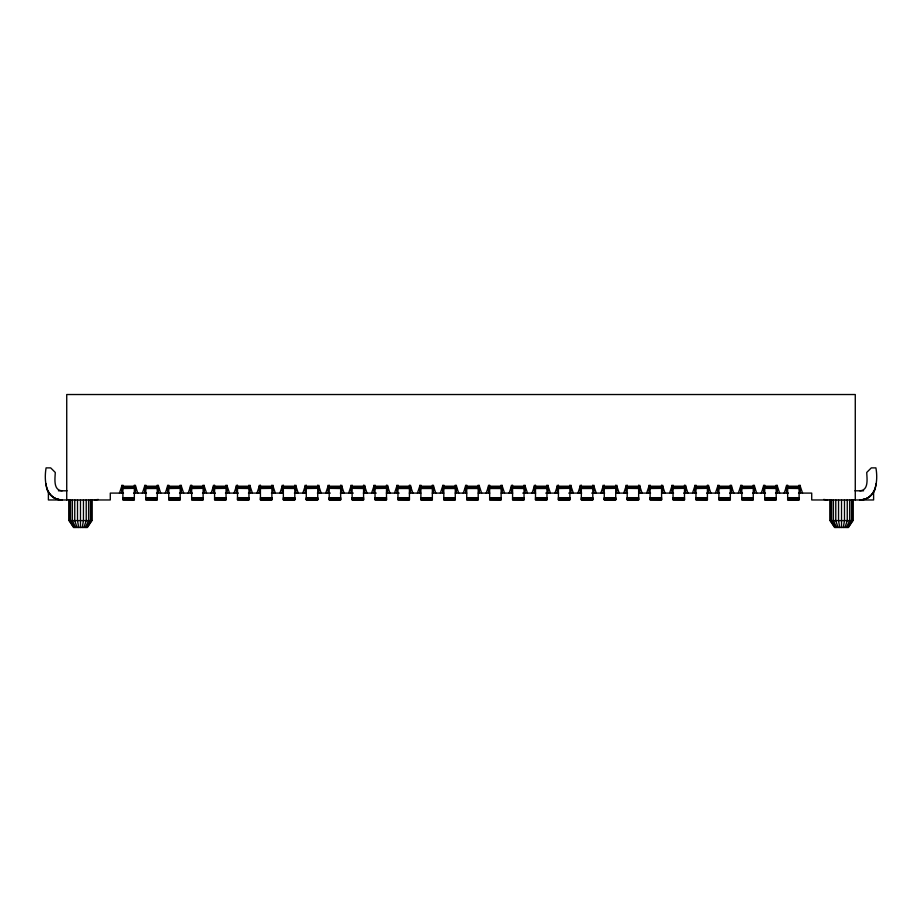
<?xml version="1.0" encoding="UTF-8"?>
<svg xmlns="http://www.w3.org/2000/svg" width="922" height="922" viewBox="0 0 922 922"><rect width="100%" height="100%" fill="white"/><g stroke="black" fill="none" stroke-linecap="round" stroke-linejoin="round"><path stroke-width="1.38" d="M875.381 487.992C873.549 494.849 866.968 499.978 859.857 499.966C876.442 499.989 878.205 480.143 875.9 467.88L871.313 467.88L866.726 472.456C866.922 478.403 868.997 490.366 859.857 490.804M875.9 483.923C875.865 491.011 870.852 497.546 864.006 499.424M82.265 527.476L83.453 520.596L83.453 499.966M843.296 527.476L844.483 520.596L844.483 499.966M83.925 527.476L86.219 520.596L86.219 499.966M119.457 493.097L121.75 486.217L135.499 486.217L137.793 493.097M142.38 493.097L144.662 486.217L158.423 486.217L160.716 493.097M165.303 493.097L167.585 486.217L181.346 486.217L183.639 493.097M188.215 493.097L190.508 486.217L204.269 486.217L206.563 493.097M211.138 493.097L213.431 486.217L227.192 486.217L229.486 493.097M234.061 493.097L236.355 486.217L250.116 486.217L252.409 493.097M256.984 493.097L259.278 486.217L273.039 486.217L275.332 493.097M279.908 493.097L282.201 486.217L295.962 486.217L298.244 493.097M302.831 493.097L305.124 486.217L318.885 486.217L321.167 493.097M325.754 493.097L328.048 486.217L341.797 486.217L344.09 493.097M348.677 493.097L350.971 486.217L364.72 486.217L367.014 493.097M371.601 493.097L373.894 486.217L387.643 486.217L389.937 493.097M394.524 493.097L396.817 486.217L410.567 486.217L412.86 493.097M417.447 493.097L419.74 486.217L433.49 486.217L435.783 493.097M440.37 493.097L442.664 486.217L456.413 486.217L458.707 493.097M463.293 493.097L465.587 486.217L479.336 486.217L481.63 493.097M486.217 493.097L488.51 486.217L502.26 486.217L504.553 493.097M509.14 493.097L511.433 486.217L525.183 486.217L527.476 493.097M532.063 493.097L534.357 486.217L548.106 486.217L550.399 493.097M554.986 493.097L557.28 486.217L571.029 486.217L573.323 493.097M577.91 493.097L580.203 486.217L593.952 486.217L596.246 493.097M600.833 493.097L603.115 486.217L616.876 486.217L619.169 493.097M623.756 493.097L626.038 486.217L639.799 486.217L642.092 493.097M646.668 493.097L648.961 486.217L662.722 486.217L665.016 493.097M669.591 493.097L671.884 486.217L685.645 486.217L687.939 493.097M692.514 493.097L694.808 486.217L708.569 486.217L710.862 493.097M715.437 493.097L717.731 486.217L731.492 486.217L733.785 493.097M738.361 493.097L740.654 486.217L754.415 486.217L756.697 493.097M761.284 493.097L763.577 486.217L777.338 486.217L779.62 493.097M784.207 493.097L786.501 486.217L800.25 486.217L802.543 493.097M844.955 527.476L847.249 520.596L847.249 499.966M85.343 527.476L88.593 520.596L88.593 499.966M846.373 527.476L849.623 520.596L849.623 499.966M86.438 527.476L90.414 520.596L90.414 499.966M847.468 527.476L851.444 520.596L851.444 499.966M87.129 527.476L91.555 520.596L91.555 499.966M848.159 527.476L852.585 520.596L852.585 499.966M91.946 499.966L91.946 520.596L87.359 527.476L73.61 527.476L69.023 520.596L69.023 499.966M852.977 499.966L852.977 520.596L848.39 527.476L834.641 527.476L830.054 520.596L830.054 499.966M862.934 499.666L864.444 499.298L859.857 499.966M94.24 499.966L98.308 499.447M122.891 487.162L134.347 487.162M145.814 487.162L157.27 487.162M168.738 487.162L180.193 487.162M191.661 487.162L203.117 487.162M214.584 487.162L226.04 487.162M237.507 487.162L248.963 487.162M260.43 487.162L271.886 487.162M283.354 487.162L294.81 487.162M306.277 487.162L317.733 487.162M329.2 487.162L340.656 487.162M352.112 487.162L363.579 487.162M375.035 487.162L386.502 487.162M397.958 487.162L409.426 487.162M420.881 487.162L432.349 487.162M443.805 487.162L455.272 487.162M466.728 487.162L478.195 487.162M489.651 487.162L501.119 487.162M512.574 487.162L524.042 487.162M535.498 487.162L546.965 487.162M558.421 487.162L569.888 487.162M581.344 487.162L592.8 487.162M604.267 487.162L615.723 487.162M627.191 487.162L638.646 487.162M650.114 487.162L661.57 487.162M673.037 487.162L684.493 487.162M695.96 487.162L707.416 487.162M718.883 487.162L730.339 487.162M741.807 487.162L753.262 487.162M764.73 487.162L776.186 487.162M787.653 487.162L799.109 487.162M122.891 487.888L134.347 487.888M145.814 487.888L157.27 487.888M168.738 487.888L180.193 487.888M191.661 487.888L203.117 487.888M214.584 487.888L226.04 487.888M237.507 487.888L248.963 487.888M260.43 487.888L271.886 487.888M283.354 487.888L294.81 487.888M306.277 487.888L317.733 487.888M329.2 487.888L340.656 487.888M352.112 487.888L363.579 487.888M375.035 487.888L386.502 487.888M397.958 487.888L409.426 487.888M420.881 487.888L432.349 487.888M443.805 487.888L455.272 487.888M466.728 487.888L478.195 487.888M489.651 487.888L501.119 487.888M512.574 487.888L524.042 487.888M535.498 487.888L546.965 487.888M558.421 487.888L569.888 487.888M581.344 487.888L592.8 487.888M604.267 487.888L615.723 487.888M627.191 487.888L638.646 487.888M650.114 487.888L661.57 487.888M673.037 487.888L684.493 487.888M695.96 487.888L707.416 487.888M718.883 487.888L730.339 487.888M741.807 487.888L753.262 487.888M764.73 487.888L776.186 487.888M787.653 487.888L799.109 487.888M122.891 488.51L134.347 488.349M145.814 488.51L157.27 488.51M168.738 488.51L180.193 488.349M191.661 488.51L203.117 488.349M214.584 488.51L226.04 488.349M237.507 488.349L248.963 488.51M260.43 488.51L271.886 488.349M283.354 488.349L294.81 488.51M306.277 488.51L317.733 488.349M329.2 488.349L340.656 488.51M352.112 488.349L363.579 488.51M375.035 488.51L386.502 488.349M397.958 488.51L409.426 488.51M420.881 488.51L432.349 488.51M443.805 488.51L455.272 488.51M466.728 488.51L478.195 488.51M489.651 488.51L501.119 488.51M512.574 488.349L524.042 488.51M535.498 488.51L546.965 488.51M558.421 488.51L569.888 488.349M581.344 488.51L592.8 488.51M604.267 488.51L615.723 488.349M627.191 488.349L638.646 488.51M650.114 488.51L661.57 488.349M673.037 488.51L684.493 488.349M695.96 488.51L707.416 488.349M718.883 488.51L730.339 488.349M741.807 488.51L753.262 488.349M764.73 488.349L776.186 488.51M787.653 488.349L799.109 488.51M58.42 490.804L67.018 490.804M854.982 490.804L863.58 490.804M123.49 493.097L110.283 493.097L110.283 499.966L48.393 499.966L48.393 490.804M133.54 493.097L146.46 493.097M156.521 493.097L169.441 493.097M179.502 493.097L192.421 493.097M202.483 493.097L215.402 493.097M225.464 493.097L238.383 493.097M248.433 493.097L259.923 493.097M271.414 493.097L282.904 493.097M294.395 493.097L305.885 493.097M317.375 493.097L330.307 493.097M340.356 493.097L353.287 493.097M363.337 493.097L376.257 493.097M386.318 493.097L399.238 493.097M409.299 493.097L420.789 493.097M432.28 493.097L443.77 493.097M455.261 493.097L466.739 493.097M478.23 493.097L489.72 493.097M501.211 493.097L512.701 493.097M522.762 493.097L535.682 493.097M545.743 493.097L558.663 493.097M568.713 493.097L581.644 493.097M591.693 493.097L604.625 493.097M616.115 493.097L627.605 493.097M639.096 493.097L650.586 493.097M662.077 493.097L673.567 493.097M683.617 493.097L696.536 493.097M706.598 493.097L719.517 493.097M729.579 493.097L742.498 493.097M752.559 493.097L765.479 493.097M775.54 493.097L788.46 493.097M798.51 493.097L811.717 493.097L811.717 499.966L873.607 499.966L873.607 490.804M122.891 497.673L134.347 497.673M145.814 497.673L157.27 497.673M168.738 497.673L180.193 497.673M191.661 497.673L203.117 497.673M214.584 497.673L226.04 497.673M237.507 497.673L248.963 497.673M260.43 497.673L271.886 497.673M283.354 497.673L294.81 497.673M306.277 497.673L317.733 497.673M329.2 497.673L340.656 497.673M352.112 497.673L363.579 497.673M375.035 497.673L386.502 497.673M397.958 497.673L409.426 497.673M420.881 497.673L432.349 497.673M443.805 497.673L455.272 497.673M466.728 497.673L478.195 497.673M489.651 497.673L501.119 497.673M512.574 497.673L524.042 497.673M535.498 497.673L546.965 497.673M558.421 497.673L569.888 497.673M581.344 497.673L592.8 497.673M604.267 497.673L615.723 497.673M627.191 497.673L638.646 497.673M650.114 497.673L661.57 497.673M673.037 497.673L684.493 497.673M695.96 497.673L707.416 497.673M718.883 497.673L730.339 497.673M741.807 497.673L753.262 497.673M764.73 497.673L776.186 497.673M787.653 497.673L799.109 497.673M122.891 498.272L134.347 498.272M145.814 498.272L157.27 498.272M168.738 498.272L180.193 498.272M191.661 498.272L203.117 498.272M214.584 498.272L226.04 498.272M237.507 498.272L248.963 498.272M260.43 498.272L271.886 498.272M283.354 498.272L294.81 498.272M306.277 498.272L317.733 498.272M329.2 498.272L340.656 498.272M352.112 498.272L363.579 498.272M375.035 498.272L386.502 498.272M397.958 498.272L409.426 498.272M420.881 498.272L432.349 498.272M443.805 498.272L455.272 498.272M466.728 498.272L478.195 498.272M489.651 498.272L501.119 498.272M512.574 498.272L524.042 498.272M535.498 498.272L546.965 498.272M558.421 498.272L569.888 498.272M581.344 498.272L592.8 498.272M604.267 498.272L615.723 498.272M627.191 498.272L638.646 498.272M650.114 498.272L661.57 498.272M673.037 498.272L684.493 498.272M695.96 498.272L707.416 498.272M718.883 498.272L730.339 498.272M741.807 498.272L753.262 498.272M764.73 498.272L776.186 498.272M787.653 498.272L799.109 498.272M122.891 498.825L134.347 498.825M145.814 498.825L157.27 498.825M168.738 498.825L180.193 498.825M191.661 498.825L203.117 498.825M214.584 498.825L226.04 498.825M237.507 498.825L248.963 498.825M260.43 498.825L271.886 498.825M283.354 498.825L294.81 498.825M306.277 498.825L317.733 498.825M329.2 498.825L340.656 498.825M352.112 498.825L363.579 498.825M375.035 498.825L386.502 498.825M397.958 498.825L409.426 498.825M420.881 498.825L432.349 498.825M443.805 498.825L455.272 498.825M466.728 498.825L478.195 498.825M489.651 498.825L501.119 498.825M512.574 498.825L524.042 498.825M535.498 498.825L546.965 498.825M558.421 498.825L569.888 498.825M581.344 498.825L592.8 498.825M604.267 498.825L615.723 498.825M627.191 498.825L638.646 498.825M650.114 498.825L661.57 498.825M673.037 498.825L684.493 498.825M695.96 498.825L707.416 498.825M718.883 498.825L730.339 498.825M741.807 498.825L753.262 498.825M764.73 498.825L776.186 498.825M787.653 498.825L799.109 498.825M122.891 499.298L134.347 499.298M145.814 499.298L157.27 499.298M168.738 499.298L180.193 499.298M191.661 499.298L203.117 499.298M214.584 499.298L226.04 499.298M237.507 499.298L248.963 499.298M260.43 499.298L271.886 499.298M283.354 499.298L294.81 499.298M306.277 499.298L317.733 499.298M329.2 499.298L340.656 499.298M352.112 499.298L363.579 499.298M375.035 499.298L386.502 499.298M397.958 499.298L409.426 499.298M420.881 499.298L432.349 499.298M443.805 499.298L455.272 499.298M466.728 499.298L478.195 499.298M489.651 499.298L501.119 499.298M512.574 499.298L524.042 499.298M535.498 499.298L546.965 499.298M558.421 499.298L569.888 499.298M581.344 499.298L592.8 499.298M604.267 499.298L615.723 499.298M627.191 499.298L638.646 499.298M650.114 499.298L661.57 499.298M673.037 499.298L684.493 499.298M695.96 499.298L707.416 499.298M718.883 499.298L730.339 499.298M741.807 499.298L753.262 499.298M764.73 499.298L776.186 499.298M787.653 499.298L799.109 499.298M122.891 499.666L134.347 499.666M145.814 499.666L157.27 499.666M168.738 499.666L180.193 499.666M191.661 499.666L203.117 499.666M214.584 499.666L226.04 499.666M237.507 499.666L248.963 499.666M260.43 499.666L271.886 499.666M283.354 499.666L294.81 499.666M306.277 499.666L317.733 499.666M329.2 499.666L340.656 499.666M352.112 499.666L363.579 499.666M375.035 499.666L386.502 499.666M397.958 499.666L409.426 499.666M420.881 499.666L432.349 499.666M443.805 499.666L455.272 499.666M466.728 499.666L478.195 499.666M489.651 499.666L501.119 499.666M512.574 499.666L524.042 499.666M535.498 499.666L546.965 499.666M558.421 499.666L569.888 499.666M581.344 499.666L592.8 499.666M604.267 499.666L615.723 499.666M627.191 499.666L638.646 499.666M650.114 499.666L661.57 499.666M673.037 499.666L684.493 499.666M695.96 499.666L707.416 499.666M718.883 499.666L730.339 499.666M741.807 499.666L753.262 499.666M764.73 499.666L776.186 499.666M787.653 499.666L799.109 499.666M69.023 520.596L91.946 520.596M830.054 520.596L852.977 520.596M46.619 487.992C48.463 494.884 55.02 499.92 62.143 499.966C45.466 499.978 43.887 480.155 46.1 467.88L50.687 467.88L55.274 472.456C55.078 478.403 53.003 490.366 62.143 490.804M823.692 499.447L827.76 499.966M59.066 499.666L57.556 499.298L62.143 499.966M57.994 499.424C51.148 497.546 46.135 491.011 46.1 483.923M834.871 527.476L830.445 520.596L830.445 499.966M73.841 527.476L69.415 520.596L69.415 499.966M835.563 527.476L831.586 520.596L831.586 499.966M74.532 527.476L70.556 520.596L70.556 499.966M836.657 527.476L833.407 520.596L833.407 499.966M75.627 527.476L72.377 520.596L72.377 499.966M838.075 527.476L835.781 520.596L835.781 499.966M77.045 527.476L74.751 520.596L74.751 499.966M839.735 527.476L838.547 520.596L838.547 499.966M78.704 527.476L77.517 520.596L77.517 499.966M855.27 499.966L855.27 394.524L66.73 394.524L66.73 499.966M841.521 499.966L841.521 527.476M800.25 485.26L800.25 493.097M799.109 485.11L799.109 499.966L787.653 499.966L787.653 485.11M786.501 485.26L786.501 493.097M777.338 485.26L777.338 493.097M776.186 485.11L776.186 499.966L764.73 499.966L764.73 485.11M763.577 485.26L763.577 493.097M754.415 485.26L754.415 493.097M753.262 485.11L753.262 499.966L741.807 499.885L741.807 485.11M740.654 485.26L740.654 493.097M731.492 485.26L731.492 493.097M730.339 485.11L730.339 499.966L718.883 499.966L718.883 485.11M717.731 485.26L717.731 493.097M708.569 485.26L708.569 493.097M707.416 485.11L707.416 499.966L695.96 499.885L695.96 485.11M694.808 485.26L694.808 493.097M685.645 485.26L685.645 493.097M684.493 485.11L684.493 499.966L673.037 499.885L673.037 485.11M671.884 485.26L671.884 493.097M662.722 485.26L662.722 493.097M661.57 485.11L661.57 499.966L650.114 499.885L650.114 485.11M648.961 485.26L648.961 493.097M639.799 485.26L639.799 493.097M638.646 485.11L638.646 499.966L627.191 499.966L627.191 485.11M626.038 485.26L626.038 493.097M616.876 485.26L616.876 493.097M615.723 485.11L615.723 499.966L604.267 499.966L604.267 485.11M603.115 485.26L603.115 493.097M593.952 485.26L593.952 493.097M592.8 485.11L592.8 499.966L581.344 499.966L581.344 485.11M580.203 485.26L580.203 493.097M571.029 485.26L571.029 493.097M569.888 485.11L569.888 499.966L558.421 499.966L558.421 485.11M557.28 485.26L557.28 493.097M548.106 485.26L548.106 493.097M546.965 485.11L546.965 499.966L535.498 499.885L535.498 485.11M534.357 485.26L534.357 493.097M525.183 485.26L525.183 493.097M524.042 485.11L524.042 499.966L512.574 499.885L512.574 485.11M511.433 485.26L511.433 493.097M502.26 485.26L502.26 493.097M501.119 485.11L501.119 499.966L489.651 499.885L489.651 485.11M488.51 485.26L488.51 493.097M479.336 485.26L479.336 493.097M478.195 485.11L478.195 499.966L466.728 499.885L466.728 485.11M465.587 485.26L465.587 493.097M456.413 485.26L456.413 493.097M455.272 485.11L455.272 499.966L443.805 499.966L443.805 485.11M442.664 485.26L442.664 493.097M433.49 485.26L433.49 493.097M432.349 485.11L432.349 499.966L420.881 499.966L420.881 485.11M419.74 485.26L419.74 493.097M410.567 485.26L410.567 493.097M409.426 485.11L409.426 499.966L397.958 499.885L397.958 485.11M396.817 485.26L396.817 493.097M387.643 485.26L387.643 493.097M386.502 485.11L386.502 499.966L375.035 499.885L375.035 485.11M373.894 485.26L373.894 493.097M364.72 485.26L364.72 493.097M363.579 485.11L363.579 499.966L352.112 499.966L352.112 485.11M350.971 485.26L350.971 493.097M341.797 485.26L341.797 493.097M340.656 485.11L340.656 499.966L329.2 499.966L329.2 485.11M328.048 485.26L328.048 493.097M318.885 485.26L318.885 493.097M317.733 485.11L317.733 499.966L306.277 499.966L306.277 485.11M305.124 485.26L305.124 493.097M295.962 485.26L295.962 493.097M294.81 485.11L294.81 499.966L283.354 499.966L283.354 485.11M282.201 485.26L282.201 493.097M273.039 485.26L273.039 493.097M271.886 485.11L271.886 499.966L260.43 499.966L260.43 485.11M259.278 485.26L259.278 493.097M250.116 485.26L250.116 493.097M248.963 485.11L248.963 499.966L237.507 499.885L237.507 485.11M236.355 485.26L236.355 493.097M227.192 485.26L227.192 493.097M226.04 485.11L226.04 499.966L214.584 499.885L214.584 485.11M213.431 485.26L213.431 493.097M204.269 485.26L204.269 493.097M203.117 485.11L203.117 499.966L191.661 499.885L191.661 485.11M190.508 485.26L190.508 493.097M181.346 485.26L181.346 493.097M180.193 485.11L180.193 499.966L168.738 499.966L168.738 485.11M167.585 485.26L167.585 493.097M158.423 485.26L158.423 493.097M157.27 485.11L157.27 499.966L145.814 499.885L145.814 485.11M144.662 485.26L144.662 493.097M135.499 485.26L135.499 493.097M134.347 485.11L134.347 499.966L122.891 499.885L122.891 485.11M121.75 485.26L121.75 493.097M80.479 499.966L80.479 527.476"/></g></svg>
